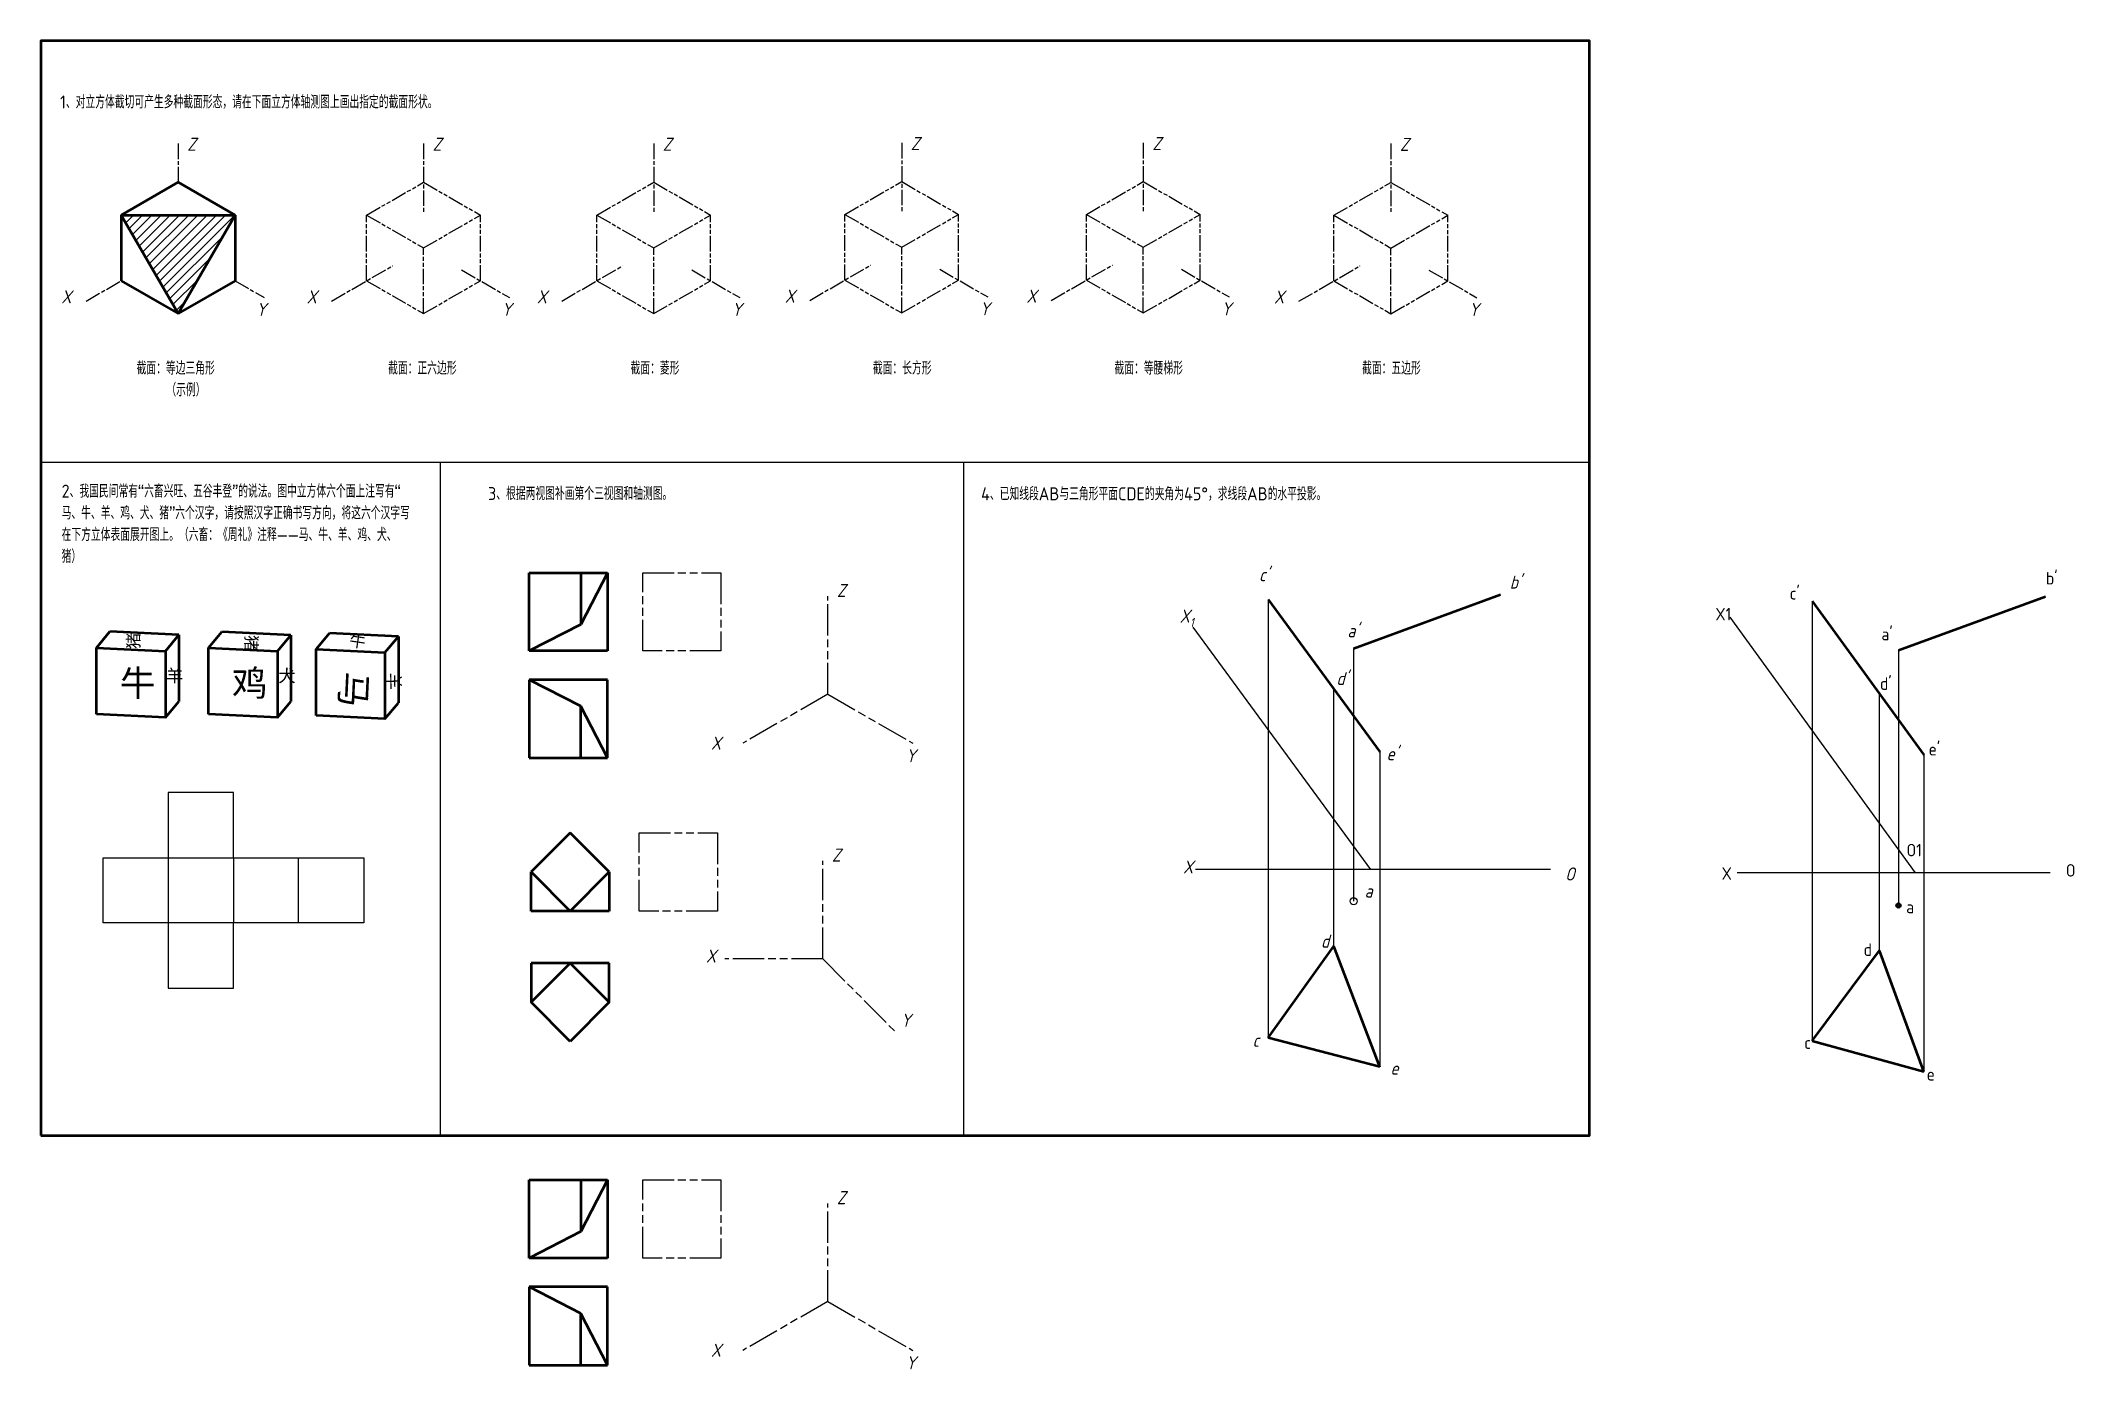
# Model space of a CAD drawing. Header units: millimetres. Extents: x -965 to -185, y 2287 to 2796.
import ezdxf

# ---------------------------------------------------------------- set-up
doc = ezdxf.new("R2010")
doc.units = ezdxf.units.MM
doc.linetypes.add('AM_ISO08W050', pattern=[18, 12, -1.5, 3, -1.5])
doc.linetypes.add('AM_ISO09W050', pattern=[22.5, 12, -1.5, 3, -1.5, 3, -1.5])
for name, color, linetype, lineweight in [('AM_0', 7, 'Continuous', 50), ('AM_11', 3, 'AM_ISO09W050', 25), ('AM_2', 5, 'Continuous', 50), ('AM_4', 3, 'Continuous', 25), ('AM_6', 2, 'Continuous', 25), ('AM_7', 4, 'AM_ISO08W050', 25), ('AM_8', 1, 'Continuous', 25)]:
    doc.layers.add(name, color=color, linetype=linetype, lineweight=lineweight)
doc.styles.get("Standard").update_dxf_attribs({"font": 'ISOCP.SHX', "bigfont": 'gbcbig.shx'})

msp = doc.modelspace()

# ---------------------------------------------------------------- hatches: boundary and pattern name
at = {"layer": 'AM_8'}
h = msp.add_hatch(dxfattribs=at)
h.set_pattern_fill('_U', color=256, scale=2.5, angle=45, style=0, pattern_type=0)
h.set_pattern_definition([(45, (-1221.1333, -94.1015), (-1.767767, 1.767767), [])])
h.paths.add_polyline_path([(-911.93, 2691.59), (-890.11, 2729.39), (-933.75, 2729.39)])

# ---------------------------------------------------------------- linework, layer by layer
at = {"layer": 'AM_0'}
for p, q in [((-911.93, 2741.99), (-933.75, 2729.39)), ((-890.11, 2729.39), (-911.93, 2741.99)), ((-933.75, 2729.39), (-933.75, 2704.19)), ((-933.75, 2729.39), (-890.11, 2729.39)), ((-911.93, 2691.59), (-933.75, 2729.39)), ((-890.11, 2729.39), (-911.93, 2691.59)), ((-890.11, 2729.39), (-890.11, 2704.19)), ((-933.75, 2704.19), (-911.93, 2691.59)), ((-890.11, 2704.19), (-911.93, 2691.59)), ((-777.23, 2592.2), (-747.23, 2592.2)), ((-777.23, 2562.2), (-777.23, 2592.2)), ((-757.49, 2592.2), (-757.49, 2572.36)), ((-747.23, 2592.2), (-757.49, 2572.36)), ((-747.23, 2592.2), (-747.23, 2562.2)), ((-493.84, 2581.98), (-450.97, 2523.49)), ((-461.09, 2563.15), (-404.81, 2583.92)), ((-252.1, 2562.55), (-195.71, 2583.05)), ((-285.2, 2581.34), (-242.45, 2522.35)), ((-757.49, 2572.36), (-777.23, 2562.2)), ((-747.23, 2562.2), (-777.23, 2562.2)), ((-747.23, 2551.15), (-777.23, 2551.15)), ((-777.23, 2551.15), (-777.23, 2521.15)), ((-757.49, 2540.99), (-777.23, 2551.15)), ((-747.23, 2521.15), (-747.23, 2551.15)), ((-757.49, 2521.15), (-757.49, 2540.99)), ((-747.23, 2521.15), (-757.49, 2540.99)), ((-777.23, 2521.15), (-747.23, 2521.15)), ((-761.57, 2492.45), (-776.57, 2477.45)), ((-746.57, 2477.45), (-761.57, 2492.45)), ((-776.57, 2462.45), (-776.57, 2477.45)), ((-776.57, 2477.45), (-761.57, 2462.45)), ((-761.57, 2462.45), (-746.57, 2477.45)), ((-746.57, 2477.45), (-746.57, 2462.45)), ((-746.57, 2462.45), (-776.57, 2462.45)), ((-746.57, 2442.45), (-776.57, 2442.45)), ((-776.57, 2442.45), (-776.57, 2427.45)), ((-776.57, 2427.45), (-761.57, 2442.45)), ((-761.57, 2442.45), (-746.57, 2427.45)), ((-746.57, 2427.45), (-746.57, 2442.45)), ((-493.84, 2413.82), (-468.7, 2448.98)), ((-450.97, 2402.62), (-468.7, 2448.98)), ((-285.2, 2412.62), (-259.34, 2447.28)), ((-242.45, 2400.89), (-259.34, 2447.28)), ((-761.57, 2412.45), (-776.57, 2427.45)), ((-746.57, 2427.45), (-761.57, 2412.45)), ((-450.97, 2402.62), (-493.84, 2413.82)), ((-285.2, 2412.62), (-242.45, 2400.89)), ((-777.23, 2359.31), (-747.23, 2359.31)), ((-777.23, 2329.31), (-777.23, 2359.31)), ((-757.49, 2359.31), (-757.49, 2339.47)), ((-747.23, 2359.31), (-757.49, 2339.47)), ((-747.23, 2359.31), (-747.23, 2329.31)), ((-757.49, 2339.47), (-777.23, 2329.31)), ((-747.23, 2329.31), (-777.23, 2329.31)), ((-747.23, 2318.26), (-777.23, 2318.26)), ((-777.23, 2318.26), (-777.23, 2288.26)), ((-757.49, 2308.1), (-777.23, 2318.26)), ((-747.23, 2288.26), (-747.23, 2318.26)), ((-757.49, 2288.26), (-757.49, 2308.1)), ((-747.23, 2288.26), (-757.49, 2308.1)), ((-777.23, 2288.26), (-747.23, 2288.26))]:
    msp.add_line(p, q, dxfattribs=at)
msp.add_lwpolyline([(-964.64, 2376.3), (-370.64, 2376.3), (-370.64, 2796.3), (-964.64, 2796.3)], close=True, dxfattribs=at)
msp.add_circle((-252.1, 2464.55), 0.747, dxfattribs=at)
at = {"layer": 'AM_11', "ltscale": 0.5}
for p, q in [((-933.75, 2729.39), (-911.93, 2741.99)), ((-911.93, 2741.99), (-890.11, 2729.39)), ((-839.62, 2729.39), (-817.8, 2741.99)), ((-817.8, 2741.99), (-795.97, 2729.39)), ((-751.34, 2729.39), (-729.52, 2741.99)), ((-729.52, 2741.99), (-707.7, 2729.39)), ((-656.24, 2729.64), (-634.41, 2742.24)), ((-634.41, 2742.24), (-612.59, 2729.64)), ((-563.57, 2729.64), (-541.75, 2742.24)), ((-541.75, 2742.24), (-519.92, 2729.64)), ((-468.62, 2729.33), (-446.8, 2741.93)), ((-446.8, 2741.93), (-424.97, 2729.33)), ((-933.75, 2704.19), (-933.75, 2729.39)), ((-890.11, 2704.19), (-890.11, 2729.39)), ((-839.62, 2704.19), (-839.62, 2729.39)), ((-839.62, 2729.39), (-817.8, 2716.79)), ((-817.8, 2716.79), (-795.97, 2729.39)), ((-795.97, 2704.19), (-795.97, 2729.39)), ((-751.34, 2704.19), (-751.34, 2729.39)), ((-751.34, 2729.39), (-729.52, 2716.79)), ((-729.52, 2716.79), (-707.7, 2729.39)), ((-707.7, 2704.19), (-707.7, 2729.39)), ((-656.24, 2704.44), (-656.24, 2729.64)), ((-656.24, 2729.64), (-634.41, 2717.04)), ((-634.41, 2717.04), (-612.59, 2729.64)), ((-612.59, 2704.44), (-612.59, 2729.64)), ((-563.57, 2704.44), (-563.57, 2729.64)), ((-563.57, 2729.64), (-541.75, 2717.04)), ((-541.75, 2717.04), (-519.92, 2729.64)), ((-519.92, 2704.44), (-519.92, 2729.64)), ((-468.62, 2704.13), (-468.62, 2729.33)), ((-468.62, 2729.33), (-446.8, 2716.73)), ((-446.8, 2716.73), (-424.97, 2729.33)), ((-424.97, 2704.13), (-424.97, 2729.33)), ((-817.8, 2691.59), (-817.8, 2716.79)), ((-729.52, 2691.59), (-729.52, 2716.79)), ((-634.41, 2691.84), (-634.41, 2717.04)), ((-541.75, 2691.84), (-541.75, 2717.04)), ((-446.8, 2691.53), (-446.8, 2716.73)), ((-933.75, 2704.19), (-911.93, 2691.59)), ((-911.93, 2691.59), (-890.11, 2704.19)), ((-839.62, 2704.19), (-817.8, 2691.59)), ((-817.8, 2691.59), (-795.97, 2704.19)), ((-751.34, 2704.19), (-729.52, 2691.59)), ((-729.52, 2691.59), (-707.7, 2704.19)), ((-656.24, 2704.44), (-634.41, 2691.84)), ((-634.41, 2691.84), (-612.59, 2704.44)), ((-563.57, 2704.44), (-541.75, 2691.84)), ((-541.75, 2691.84), (-519.92, 2704.44)), ((-468.62, 2704.13), (-446.8, 2691.53)), ((-446.8, 2691.53), (-424.97, 2704.13))]:
    msp.add_line(p, q, dxfattribs=at)
at = {"layer": 'AM_11'}
for p, q in [((-733.73, 2592.2), (-703.73, 2592.2)), ((-733.73, 2562.2), (-733.73, 2592.2)), ((-703.73, 2592.2), (-703.73, 2562.2)), ((-662.76, 2545.6), (-662.76, 2583.19)), ((-703.73, 2562.2), (-733.73, 2562.2)), ((-662.76, 2545.6), (-695.31, 2526.8)), ((-662.76, 2545.6), (-630.2, 2526.8)), ((-735.1, 2492.45), (-705.1, 2492.45)), ((-735.1, 2462.45), (-735.1, 2492.45)), ((-705.1, 2492.45), (-705.1, 2462.45)), ((-664.67, 2444.11), (-664.67, 2481.7)), ((-705.1, 2462.45), (-735.1, 2462.45)), ((-664.67, 2444.11), (-702.26, 2444.11)), ((-664.67, 2444.11), (-636.82, 2416.1)), ((-733.73, 2359.31), (-703.73, 2359.31)), ((-733.73, 2329.31), (-733.73, 2359.31)), ((-703.73, 2359.31), (-703.73, 2329.31)), ((-662.76, 2312.71), (-662.76, 2350.31)), ((-703.73, 2329.31), (-733.73, 2329.31)), ((-662.76, 2312.71), (-695.31, 2293.91)), ((-662.76, 2312.71), (-630.2, 2293.91))]:
    msp.add_line(p, q, dxfattribs=at)
at = {"layer": 'AM_2'}
for p, q in [((-943.28, 2563.43), (-938.14, 2569.62)), ((-911.69, 2568.34), (-938.14, 2569.62)), ((-916.83, 2562.15), (-911.69, 2568.34)), ((-911.69, 2568.34), (-911.69, 2542.87)), ((-900.29, 2563.38), (-895.15, 2569.57)), ((-868.7, 2568.29), (-895.15, 2569.57)), ((-873.84, 2562.09), (-868.7, 2568.29)), ((-868.7, 2568.29), (-868.7, 2542.82)), ((-859.04, 2562.89), (-853.9, 2569.09)), ((-827.45, 2567.8), (-853.9, 2569.09)), ((-832.59, 2561.61), (-827.45, 2567.8)), ((-827.45, 2567.8), (-827.45, 2542.33)), ((-943.28, 2563.43), (-916.83, 2562.15)), ((-943.28, 2537.96), (-943.28, 2563.43)), ((-916.83, 2562.15), (-916.83, 2536.68)), ((-900.29, 2563.38), (-873.84, 2562.09)), ((-900.29, 2537.91), (-900.29, 2563.38)), ((-873.84, 2562.09), (-873.84, 2536.63)), ((-859.04, 2562.89), (-832.59, 2561.61)), ((-859.04, 2537.43), (-859.04, 2562.89)), ((-832.59, 2561.61), (-832.59, 2536.14)), ((-916.83, 2536.68), (-911.69, 2542.87)), ((-873.84, 2536.63), (-868.7, 2542.82)), ((-916.83, 2536.68), (-943.28, 2537.96)), ((-873.84, 2536.63), (-900.29, 2537.91)), ((-832.59, 2536.14), (-859.04, 2537.43)), ((-832.59, 2536.14), (-827.45, 2542.33))]:
    msp.add_line(p, q, dxfattribs=at)
at = {"layer": 'AM_4'}
for p, q in [((-964.64, 2634.63), (-370.64, 2634.63)), ((-811.39, 2634.63), (-811.39, 2376.3)), ((-610.72, 2634.63), (-610.72, 2376.3)), ((-493.84, 2581.98), (-493.84, 2413.82)), ((-245.57, 2477.11), (-316.61, 2575.12)), ((-285.2, 2581.34), (-285.2, 2412.62)), ((-454.45, 2478.34), (-522.57, 2571.28)), ((-461.09, 2563.15), (-461.09, 2466.21)), ((-252.1, 2562.55), (-252.1, 2464.55)), ((-468.7, 2448.98), (-468.7, 2547.68)), ((-259.34, 2447.28), (-259.34, 2545.66)), ((-450.97, 2523.49), (-450.97, 2402.62)), ((-242.45, 2522.35), (-242.45, 2400.89)), ((-890.7, 2507.86), (-915.7, 2507.86)), ((-915.7, 2507.86), (-915.7, 2432.86)), ((-890.7, 2482.86), (-890.7, 2507.86)), ((-940.7, 2482.86), (-840.7, 2482.86)), ((-940.7, 2457.86), (-940.7, 2482.86)), ((-890.7, 2482.86), (-890.7, 2457.86)), ((-865.7, 2457.86), (-865.7, 2482.86)), ((-840.7, 2482.86), (-840.7, 2457.86)), ((-385.55, 2478.34), (-521.69, 2478.34)), ((-193.88, 2477.11), (-314, 2477.11)), ((-840.7, 2457.86), (-940.7, 2457.86)), ((-890.7, 2432.86), (-890.7, 2457.86)), ((-915.7, 2432.86), (-890.7, 2432.86))]:
    msp.add_line(p, q, dxfattribs=at)
msp.add_circle((-461.09, 2466.21), 1.35, dxfattribs=at)
at = {"layer": 'AM_7', "ltscale": 0.5}
for p, q in [((-911.93, 2756.89), (-911.93, 2741.99)), ((-817.8, 2756.89), (-817.8, 2730.2)), ((-729.52, 2756.89), (-729.52, 2730.2)), ((-634.41, 2757.14), (-634.41, 2730.45)), ((-541.75, 2757.14), (-541.75, 2730.45)), ((-446.8, 2756.84), (-446.8, 2730.14)), ((-853.08, 2696.41), (-829.64, 2709.95)), ((-803.21, 2708.36), (-784.82, 2697.75)), ((-764.81, 2696.41), (-741.36, 2709.95)), ((-714.93, 2708.36), (-696.54, 2697.75)), ((-669.7, 2696.67), (-646.26, 2710.2)), ((-619.83, 2708.62), (-601.43, 2698)), ((-577.03, 2696.67), (-553.59, 2710.2)), ((-527.16, 2708.62), (-508.77, 2698)), ((-482.08, 2696.36), (-458.64, 2709.9)), ((-432.21, 2708.31), (-413.82, 2697.69)), ((-947.22, 2696.41), (-933.75, 2704.19)), ((-890.11, 2704.19), (-878.95, 2697.75))]:
    msp.add_line(p, q, dxfattribs=at)

# ---------------------------------------------------------------- texts
at = {"layer": 'AM_6', "attachment_point": 1}
for s, width, gutter_width, insert, char_height in [('1、对立方体截切可产生多种截面形态，请在下面立方体轴测图上画出指定的截面形状。', 177.0831, 12.5, (-957.21, 2775.29), 5), ('{\\Fgbeitc|c134;Z}', 12.6512, 12.5, (-908.44, 2759.08), 5), ('{\\Fgbeitc|c134;Z}', 12.6512, 12.5, (-814.31, 2759.08), 5), ('{\\Fgbeitc|c134;Z}', 12.6512, 12.5, (-726.03, 2759.08), 5), ('{\\Fgbeitc|c134;Z}', 12.6512, 12.5, (-630.93, 2759.33), 5), ('{\\Fgbeitc|c134;Z}', 12.6512, 12.5, (-538.26, 2759.33), 5), ('{\\Fgbeitc|c134;Z}', 12.6512, 12.5, (-443.31, 2759.02), 5), ('{\\Fgbeitc|c134;X}', 12.6512, 12.5, (-956.75, 2700.53), 5), ('{\\Fgbeitc|c134;X}', 12.6512, 12.5, (-862.61, 2700.53), 5), ('{\\Fgbeitc|c134;X}', 12.6512, 12.5, (-774.34, 2700.53), 5), ('{\\Fgbeitc|c134;X}', 12.6512, 12.5, (-679.23, 2700.79), 5), ('{\\Fgbeitc|c134;X}', 12.6512, 12.5, (-586.56, 2700.79), 5), ('{\\Fgbeitc|c134;X}', 12.6512, 12.5, (-491.61, 2700.48), 5), ('{\\Fgbeitc|c134;Y}', 12.6512, 12.5, (-882.01, 2695.72), 5), ('{\\Fgbeitc|c134;Y}', 12.6512, 12.5, (-787.88, 2695.72), 5), ('{\\Fgbeitc|c134;Y}', 12.6512, 12.5, (-699.6, 2695.72), 5), ('{\\Fgbeitc|c134;Y}', 12.6512, 12.5, (-604.5, 2695.97), 5), ('{\\Fgbeitc|c134;Y}', 12.6512, 12.5, (-511.83, 2695.97), 5), ('{\\Fgbeitc|c134;Y}', 12.6512, 12.5, (-416.88, 2695.67), 5), ('截面：等边三角形\\P    （示例）', 47.6242, 12.5, (-927.86, 2673.2), 5), ('截面：正六边形', 47.6242, 12.5, (-831.38, 2673.2), 5), ('截面：菱形', 47.6242, 12.5, (-738.41, 2673.2), 5), ('截面：长方形', 47.6242, 12.5, (-645.47, 2673.2), 5), ('截面：等腰梯形', 47.6242, 12.5, (-552.8, 2673.2), 5), ('截面：五边形', 47.6242, 12.5, (-457.85, 2673.2), 5), ('2、我国民间常有“六畜兴旺、五谷丰登”的说法。图中立方体六个面上注写有“马、牛、羊、鸡、犬、猪”六个汉字，请按照汉字正确书写方向，将这六个汉字写在下方立体表面展开图上。（六畜：《周礼》注释——马、牛、羊、鸡、犬、猪）', 133.9515, 12.5, (-956.61, 2626), 5), ('3、根据两视图补画第个三视图和轴测图。', 98.583, 12.5, (-793.07, 2625.08), 5), ('4、已知线段AB与三角形平面CDE的夹角为45%%D，求线段AB的水平投影。', 145.1465, 12.5, (-603.95, 2624.98), 5), ("{\\Fgbeitc|c134;c'}", 12.6512, 12.5, (-497.36, 2593.96), 5), ("{\\Fgbeitc|c134;b'}", 12.6512, 12.5, (-401.19, 2591.11), 5), ("b'", 6.9505, 12.01, (-195.55, 2592.5), 4.803), ('{\\Fgbeitc|c134;Z}', 12.6512, 12.5, (-659.27, 2587.89), 5), ("c'", 6.9505, 12.01, (-293.83, 2586.72), 4.803), ('\\A1;{\\Fgbeitc|c134;X\\H0.7x;\\S^ 1;}', 12.6512, 12.5, (-527.77, 2578.07), 5), ('X1', 6.9505, 12.01, (-322.31, 2578.73), 4.803), ("{\\Fgbeitc|c134;a'}", 12.6512, 12.5, (-463.46, 2572.45), 5), ("a'", 6.9505, 12.01, (-258.66, 2571.07), 4.803), ('{\\fSimSun|b0|i0|c134|p2;牛}', 10.702, 12.5, (-934.26, 2554.89), 10), ('{\\fYu Gothic Light|b0|i0|c128|p34;羊}', 7.4093, 8.65, (-916.53, 2555.2), 4.8463), ('{\\fSimSun|b0|i0|c134|p2;鸡}', 10.702, 12.5, (-891.27, 2554.84), 10), ('{\\fYu Gothic Light|b0|i0|c128|p34;犬}', 7.4093, 8.65, (-873.53, 2555.15), 4.8463), ("{\\Fgbeitc|c134;d'}", 12.6512, 12.5, (-467.67, 2554.13), 5), ("d'", 6.9505, 12.01, (-259.2, 2552.09), 4.803), ('{\\Fgbeitc|c134;X}', 12.6512, 12.5, (-707.57, 2529.35), 5), ("e'", 6.9505, 12.01, (-240.54, 2526.93), 4.803), ('{\\Fgbeitc|c134;Y}', 12.6512, 12.5, (-632.84, 2524.53), 5), ("{\\Fgbeitc|c134;e'}", 12.6512, 12.5, (-448.46, 2525.27), 5), ('O1', 6.9505, 12.01, (-249.03, 2488.21), 4.803), ('{\\Fgbeitc|c134;Z}', 12.6512, 12.5, (-661.18, 2486.4), 5), ('{\\Fgbeitc|c134;X}', 12.6512, 12.5, (-526.5, 2481.84), 5), ('O', 6.9505, 12.01, (-187.92, 2480.43), 4.8), ('{\\Fgbeitc|c134;O}', 12.6512, 12.5, (-379.95, 2479.15), 5), ('X', 6.9505, 12.01, (-319.93, 2479.25), 4.8), ('{\\Fgbeitc|c134;a}', 12.6512, 12.5, (-456.83, 2472.61), 5), ('a', 6.9505, 12.01, (-249.16, 2466.39), 4.8), ('{\\Fgbeitc|c134;d}', 12.6512, 12.5, (-473.6, 2453.36), 5), ('d', 6.9505, 12.01, (-265.47, 2450.02), 4.8), ('{\\Fgbeitc|c134;X}', 12.6512, 12.5, (-709.48, 2447.68), 5), ('{\\Fgbeitc|c134;Y}', 12.6512, 12.5, (-634.75, 2423.04), 5), ('{\\Fgbeitc|c134;c}', 12.6512, 12.5, (-499.85, 2415.35), 5), ('c', 6.9505, 12.01, (-288.24, 2414.34), 4.8), ('{\\Fgbeitc|c134;e}', 12.6512, 12.5, (-446.94, 2404.65), 5), ('e', 6.9505, 12.01, (-241.29, 2402.23), 4.8), ('{\\Fgbeitc|c134;Z}', 12.6512, 12.5, (-659.27, 2355), 5), ('{\\Fgbeitc|c134;X}', 12.6512, 12.5, (-707.57, 2296.46), 5), ('{\\Fgbeitc|c134;Y}', 12.6512, 12.5, (-632.84, 2291.65), 5)]:
    msp.add_mtext_dynamic_manual_height_columns(s, width=width, gutter_width=gutter_width, heights=[0], dxfattribs=dict(at, insert=insert, char_height=char_height))
for s, width, gutter_width, insert, char_height, rotation in [('{\\fSimSun|b0|i0|c134|p2;猪}', 4.9027, 5.73, (-931.34, 2562.97), 4.5811, 90), ('{\\fSimSun|b0|i0|c134|p2;猪}', 4.9027, 5.73, (-881.53, 2568.29), 4.5811, 270), ('{\\fSimSun|b0|i0|c134|p2;牛}', 4.9027, 5.73, (-845.84, 2568.72), 4.5811, 351.59324), ('{\\fSimSun|b0|i0|c134|p2;马}', 10.702, 12.5, (-839.22, 2553.96), 10, 267.22188), ('{\\fYu Gothic Light|b0|i0|c128|p34;羊}', 7.4093, 8.65, (-826.8, 2553.95), 4.8463, 270.83176)]:
    msp.add_mtext_dynamic_manual_height_columns(s, width=width, gutter_width=gutter_width, heights=[0], dxfattribs=dict(at, insert=insert, char_height=char_height, rotation=rotation))

doc.saveas('drawing.dxf')
